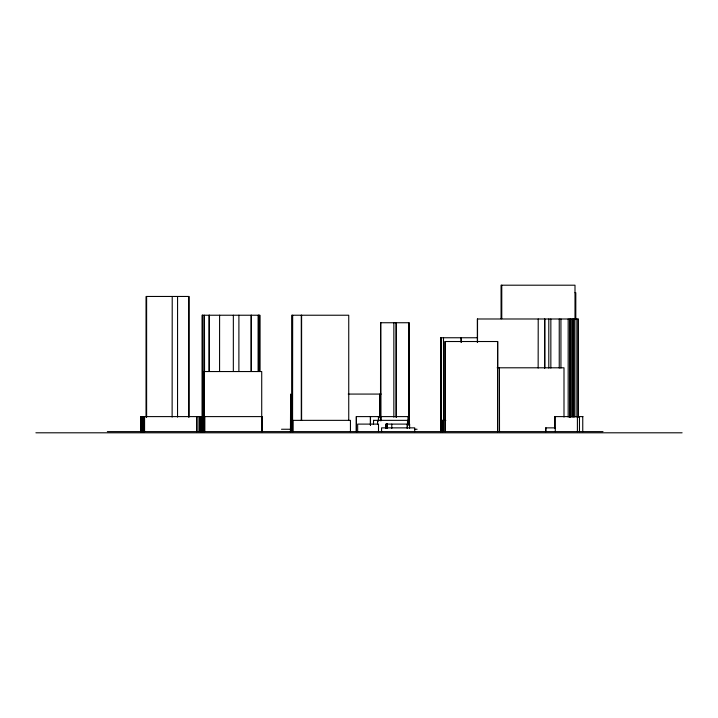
<?xml version="1.0" encoding="UTF-8"?>
<svg xmlns="http://www.w3.org/2000/svg" width="718" height="718" viewBox="0 0 718 718"><rect width="100%" height="100%" fill="white"/><g stroke="black" fill="none" stroke-linecap="round" stroke-linejoin="round"><path stroke-width="1.08" d="M575.01 292.711L575.8 292.711L575.8 319.591M477.497 337.756L440.655 337.756L440.655 431.617M497.143 367.796L563.998 367.796L563.998 417.059M348.23 394.074L381.195 394.074M408.946 394.074L409.314 424.993M202.781 416.602L140.782 416.602L140.782 431.617M204.199 416.602L262.375 416.602L262.375 431.617M582.953 416.602L554.556 416.602L554.556 428.395M140.557 420.353L140.557 431.617M292.567 420.353L350.447 420.353L350.447 431.617M373.459 420.353L409.242 420.353M445.851 420.353L442.476 420.353L442.476 431.617M555.283 427.865L545.59 427.865L545.59 431.617M281.51 429.247L291.598 429.247M414.842 429.247L417.086 429.247M107.359 431.617L603.003 431.617M35.9 432.801L682.1 432.801M582.756 416.602L582.756 431.617M579.471 416.602L579.471 431.617M578.223 417.122L578.223 318.989L477.344 318.989L477.344 342.405M577.999 318.989L577.999 417.122M577.398 416.602L577.398 431.617M576.105 318.989L576.105 417.122M575.001 318.729L575.001 285.199L501.065 285.199L501.065 318.729M574.364 318.989L574.364 417.122M573.161 318.989L573.161 417.122M572.865 318.989L572.865 417.122M570.936 318.989L570.936 417.122M570.81 318.989L570.81 417.122M568.171 318.989L568.171 417.122M560.938 318.989L560.938 368.056M559.241 318.989L559.241 368.056M555.283 416.602L555.283 431.617M550.85 318.989L550.85 368.056M548.794 318.989L548.785 368.056M545.94 427.865L545.94 431.617M544.729 318.989L544.729 368.056M544.729 318.989L544.729 368.056M538.213 318.989L538.15 368.056M501.774 285.199L501.774 318.729M499.432 367.796L499.504 431.617M497.745 431.617L497.745 341.517L444.846 341.517L444.846 431.617M497.583 341.517L497.583 431.617M477.524 318.989L477.524 342.405M461.261 337.756L461.261 342.226M461.073 337.756L461.073 342.226M445.375 341.517L445.375 431.617M443.5 337.756L443.536 420.443M443.069 420.353L443.069 431.617M442.844 420.353L442.844 431.617M442.665 420.353L442.665 431.617M441.103 337.756L441.103 431.617M441.058 337.756L441.058 431.617M440.798 337.756L440.798 431.617M414.699 431.617L414.726 427.865L381.572 427.865L381.572 431.617M409.565 428.395L409.646 424.105L385.952 424.105L385.952 428.395M409.395 425.182L409.395 416.602L356.218 416.602L356.218 431.617M409.152 425.182L409.143 322.741L380.567 322.741L380.504 420.577M408.91 322.741L408.928 425.182M407.995 416.602L407.995 420.892M407.501 420.353L407.501 424.446M407.393 424.105L407.393 428.395M407.214 424.105L407.214 428.395M396.21 322.741L396.21 417.176M396.183 322.741L396.183 417.176M393.85 322.741L393.85 417.176M391.777 424.105L391.804 428.395M387.415 424.105L387.415 428.395M387.316 424.105L387.316 428.395M387.083 424.105L387.083 428.395M386.966 424.105L386.957 428.395M386.849 424.105L386.849 428.395M386.051 424.105L386.051 428.395M380.809 322.741L380.908 420.892M380.755 416.153L380.755 420.577M380.082 394.074L380.082 417.266M380.019 394.074L380.019 417.266M378.574 416.602L378.574 420.892M378.431 416.602L378.431 420.892M378.494 431.617L378.503 424.105L357.663 424.105L357.663 431.617M377.551 420.353L377.569 424.446M373.575 420.353L373.459 424.446M370.497 416.602L370.497 425.182M370.371 416.602L370.371 425.182M356.46 416.602L356.46 431.617M348.742 420.425L348.742 315.229L291.661 315.229L291.661 431.617M301.605 315.229L301.605 420.425M301.282 315.229L301.282 420.425M293.043 420.353L293.043 431.617M292.666 315.229L292.567 431.617M290.646 431.617L290.646 394.074L290.44 431.617M261.72 431.617L261.72 371.547L203.84 371.547L203.84 431.617M259.799 371.188L259.799 315.229L202.054 315.229L202.072 431.617M259.728 315.229L259.728 371.188M258.372 315.229L258.372 371.188M258.265 315.229L258.265 371.188M251.309 315.229L251.309 371.188M251.129 315.229L251.129 371.188M238.906 315.229L238.888 371.188M233.35 315.229L233.332 371.188M219.6 315.229L219.573 371.188M209.279 315.229L209.279 371.188M209.117 315.229L209.117 371.188M204.836 416.602L204.836 431.617M204.451 315.229L204.549 371.188M204.199 371.547L204.199 431.617M203.095 431.617L202.584 315.229M202.925 315.229L202.781 431.617M202.252 416.602L202.252 431.617M201.623 416.602L201.623 431.617M201.489 416.602L201.489 431.617M201.3 431.617L201.3 416.602L201.157 431.617M200.834 416.602L200.69 431.617M200.475 416.602L200.475 431.617M200.044 416.602L200.044 431.617M199.003 416.602L198.967 431.617M196.983 416.602L196.983 431.617M196.642 416.602L196.642 431.617M188.987 417.095L188.987 296.462L146.185 296.462L146.185 417.095M188.744 296.462L188.744 417.095M177.57 296.462L177.543 417.095M172.221 296.462L172.123 417.095M146.616 296.462L146.616 417.095M146.391 296.462L146.391 417.095M144.569 416.602L144.569 431.617M144.219 416.602L144.219 431.617M143.483 416.602L143.483 431.617M143.295 416.602L143.367 431.617M143.115 416.602L143.142 431.617M143.035 416.602L142.963 431.617L142.918 416.602M142.738 416.602L142.738 431.617M142.568 416.602L142.568 431.617M142.209 416.602L142.209 431.617M142.047 416.602L142.047 431.617M141.859 416.602L141.859 431.617M141.608 416.602L141.706 431.617M141.482 416.602L141.482 431.617M140.997 416.602L140.997 431.617M569.724 417.122L569.724 318.989L569.652 417.122"/></g></svg>
